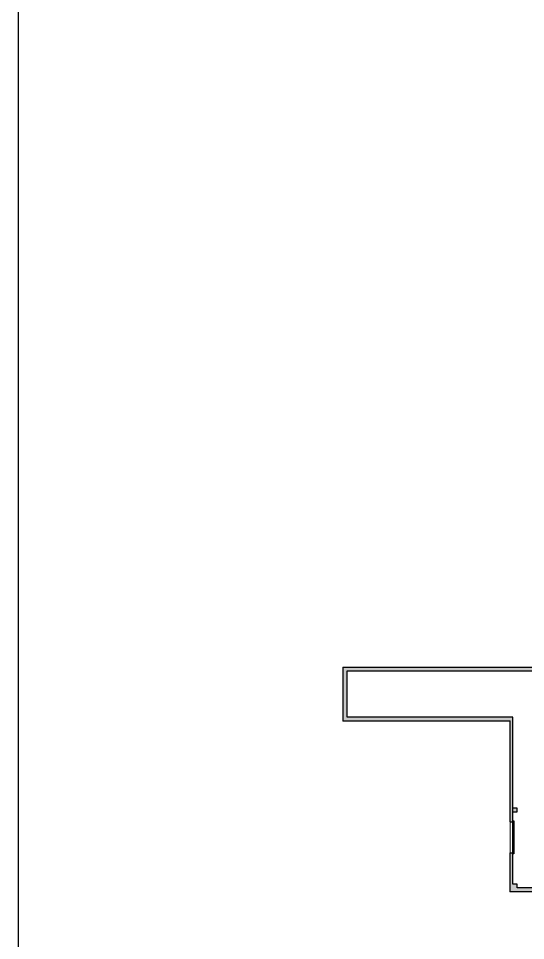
# Model space of a CAD drawing. Header units: inches. Extents: x -5252 to 14398, y -1665 to 9844.
# Drawn here: x -5252 to -3649, y 357 to 3275 of the extents above; entities that cross this region are included whole.
import ezdxf

# ---------------------------------------------------------------- set-up
doc = ezdxf.new("R2010")
doc.units = ezdxf.units.IN
doc.header["$LTSCALE"] = 48
doc.header["$MEASUREMENT"] = 0
doc.linetypes.add('PHANTOM', pattern=[2.5, 1.25, -0.25, 0.25, -0.25, 0.25, -0.25])
for name, color, linetype in [('Door', 5, 'Continuous'), ('Hatch', 9, 'Continuous'), ('PROPERTY LINE', 2, 'PHANTOM'), ('Wall-Exist', 6, 'Continuous')]:
    doc.layers.add(name, color=color, linetype=linetype)

msp = doc.modelspace()

# ---------------------------------------------------------------- hatches: boundary and pattern name
at = {"layer": 'Hatch'}
h = msp.add_hatch(color=253, dxfattribs=at)
h.dxf.hatch_style = 1
h.paths.add_polyline_path([(-3246.1, 523.9), (-3364.6, 523.9), (-3364.6, 511.9), (-3246.1, 511.9)])
h.paths.add_polyline_path([(-3180.8, 1756.4), (-3195.3, 1756.4), (-3195.3, 1741.9), (-3180.8, 1741.9)], flags=17)
h.paths.add_polyline_path([(-2427.8, 1741.9), (-2576.8, 1741.9), (-2576.8, 1749.2), (-2592.8, 1749.2), (-2592.8, 1741.9), (-2945.6, 1741.9), (-2945.6, 1749.2), (-2961.6, 1749.2), (-2961.6, 1741.9), (-3363.3, 1741.9), (-3363.3, 1756.4), (-3377.8, 1756.4), (-3377.8, 1957.4), (-3389.8, 1957.4), (-3389.8, 1222.9), (-4225.2, 1222.9), (-4225.2, 1051.9), (-3697.2, 1051.9), (-3697.2, 732.9), (-3689.2, 732.9), (-3689.2, 1063.9), (-4213.2, 1063.9), (-4213.2, 1210.9), (-3367.1, 1210.9), (-3367.1, 1719.9), (-2971.6, 1719.9), (-2971.6, 1499.4), (-2958.6, 1499.4), (-2958.6, 1729.4), (-2945.6, 1729.4), (-2945.6, 1731.4), (-2592.3, 1731.4), (-2592.3, 1729.4), (-2576.8, 1729.4), (-2576.8, 1729.9), (-2427.8, 1729.9)])
h.paths.add_polyline_path([(-3675.6, 535.9), (-3689.2, 535.9), (-3689.2, 634.9), (-3697.2, 634.9), (-3697.2, 511.9), (-3364.6, 511.9), (-3364.6, 523.9), (-3364.6, 535.9), (-3380.6, 535.9), (-3380.6, 523.9), (-3675.6, 523.9)])
h.paths.add_polyline_path([(-3675.2, 776.4), (-3689.2, 776.4), (-3689.2, 764.4), (-3675.2, 764.4)], flags=17)

# ---------------------------------------------------------------- linework, layer by layer
at = {"layer": 'Defpoints'}
msp.add_lwpolyline([(14397.5, 3887.3), (14397.5, -1664.8), (-5252.2, -1664.8), (-5252.2, 3887.3), (5947.5, 3887.3)], dxfattribs=at)
at = {"layer": 'Door'}
msp.add_lwpolyline([(-3686.2, 631.9), (-3689.2, 631.9), (-3689.2, 735.9), (-3686.2, 735.9)], close=True, dxfattribs=at)
at = {"layer": 'PROPERTY LINE', "color": 7, "ltscale": 2, "const_width": 3}
msp.add_lwpolyline([(-3397.2, 1957.4), (-3397.2, 1222.9), (-4225.2, 1222.9), (-4225.2, 1051.9), (-3697.2, 1051.9), (-3697.2, 511.9), (-3364.6, 511.9)], dxfattribs=at)
at = {"layer": 'Wall-Exist'}
for p, q in [((-4225.2, 1051.9), (-4225.2, 1222.9)), ((-4225.2, 1222.9), (-3389.8, 1222.9)), ((-4213.2, 1063.9), (-4213.2, 1210.9)), ((-4213.2, 1210.9), (-3367.1, 1210.9)), ((-3697.2, 1051.9), (-4225.2, 1051.9)), ((-3689.2, 1063.9), (-4213.2, 1063.9)), ((-3697.2, 732.9), (-3697.2, 1051.9)), ((-3689.2, 732.9), (-3689.2, 1063.9)), ((-3675.2, 776.4), (-3689.2, 776.4)), ((-3689.2, 764.4), (-3675.2, 764.4)), ((-3675.2, 764.4), (-3675.2, 776.4)), ((-3697.2, 732.9), (-3689.2, 732.9)), ((-3697.2, 634.9), (-3689.2, 634.9)), ((-3697.2, 511.9), (-3697.2, 634.9)), ((-3689.2, 535.9), (-3689.2, 634.9)), ((-3675.6, 535.9), (-3689.2, 535.9)), ((-3675.6, 523.9), (-3675.6, 535.9)), ((-3364.6, 511.9), (-3697.2, 511.9)), ((-3380.6, 523.9), (-3675.6, 523.9))]:
    msp.add_line(p, q, dxfattribs=at)

doc.saveas('drawing.dxf')
